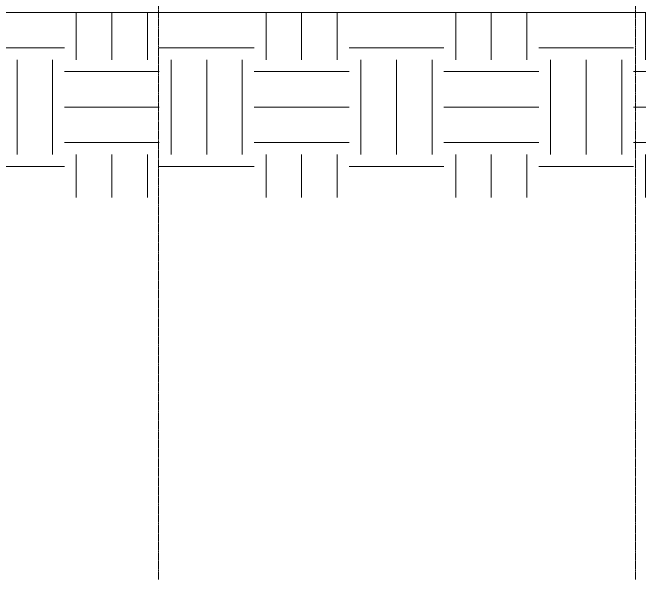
# Model space of a CAD drawing. Header units: inches. Extents: x -23565 to -21, y -324 to 853.
# Drawn here: x -8336.4 to -8019.1, y -293 to -6 of the extents above; entities that cross this region are included whole.
import ezdxf

# ---------------------------------------------------------------- set-up
doc = ezdxf.new("R2010")
doc.units = ezdxf.units.IN
doc.header["$MEASUREMENT"] = 0
doc.linetypes.add('Grid Line 1_2_', pattern=[0.875, 0.5, -0.125, 0.125, -0.125])
for name, color, linetype, lineweight in [('A-FLOR', 192, 'Continuous', 13), ('C-TOPO', 7, 'Continuous', 13), ('S-GRID', 1, 'Continuous', 9)]:
    doc.layers.add(name, color=color, linetype=linetype, lineweight=lineweight)

# ---------------------------------------------------------------- blocks, each defined once
blk = doc.blocks.new('Struct_Xcel_Sports Complex_rvt-4-Building Section - North_South looking West _ Fitness Center')
at = {"layer": 'A-FLOR', "color": 7}
blk.add_line((-22790.8, -6), (-21132.3, -6), dxfattribs=at)

msp = doc.modelspace()

# ---------------------------------------------------------------- hatches: boundary and pattern name
at = {"layer": 'C-TOPO', "lineweight": 9}
h = msp.add_hatch(dxfattribs=at)
h.set_pattern_fill('FP_49', color=8, style=0, pattern_type=2)
h.set_pattern_definition([(0, (-21606.15, 72.08), (48, 48), [48, -48]), (0, (-21606.15, 90.08), (48, 48), [48, -48]), (0, (-21606.15, 108.08), (48, 48), [48, -48]), (90, (-21600.15, 114.08), (-48, 48), [48, -48]), (90, (-21582.15, 114.08), (-48, 48), [48, -48]), (90, (-21564.15, 114.08), (-48, 48), [48, -48])])
h.paths.add_polyline_path([(-8257.9922, -99.6193), (-7278.6055, -99.6193), (-7278.6055, -48), (-7290.9607, -48), (-7290.9607, -36), (-7285.9607, -36), (-7285.9607, -6), (-8944.4607, -6), (-8944.4607, -36), (-8939.4607, -36), (-8939.4607, -48), (-8957.4607, -48), (-8957.4607, -36), (-8954.4607, -36), (-8954.4607, 0), (-9187.5362, 0), (-9187.5362, -99.6193), (-8412.9162, -99.6193)], flags=0)

# ---------------------------------------------------------------- linework, layer by layer
at = {"layer": 'S-GRID', "linetype": 'Grid Line 1_2_'}
for p, q in [((-8262.4607, -293.0359), (-8262.4607, 738.6571)), ((-8262.4607, -293.0359), (-8262.4607, 738.6571)), ((-8021.2107, -293.0359), (-8021.2107, 738.6571)), ((-8021.2107, -293.0359), (-8021.2107, 738.6571))]:
    msp.add_line(p, q, dxfattribs=at)

# ---------------------------------------------------------------- block references
at = {"color": 250, "lineweight": 5}
msp.add_blockref('Struct_Xcel_Sports Complex_rvt-4-Building Section - North_South looking West _ Fitness Center', (13846.3421, 0), dxfattribs=at)

doc.saveas('drawing.dxf')
